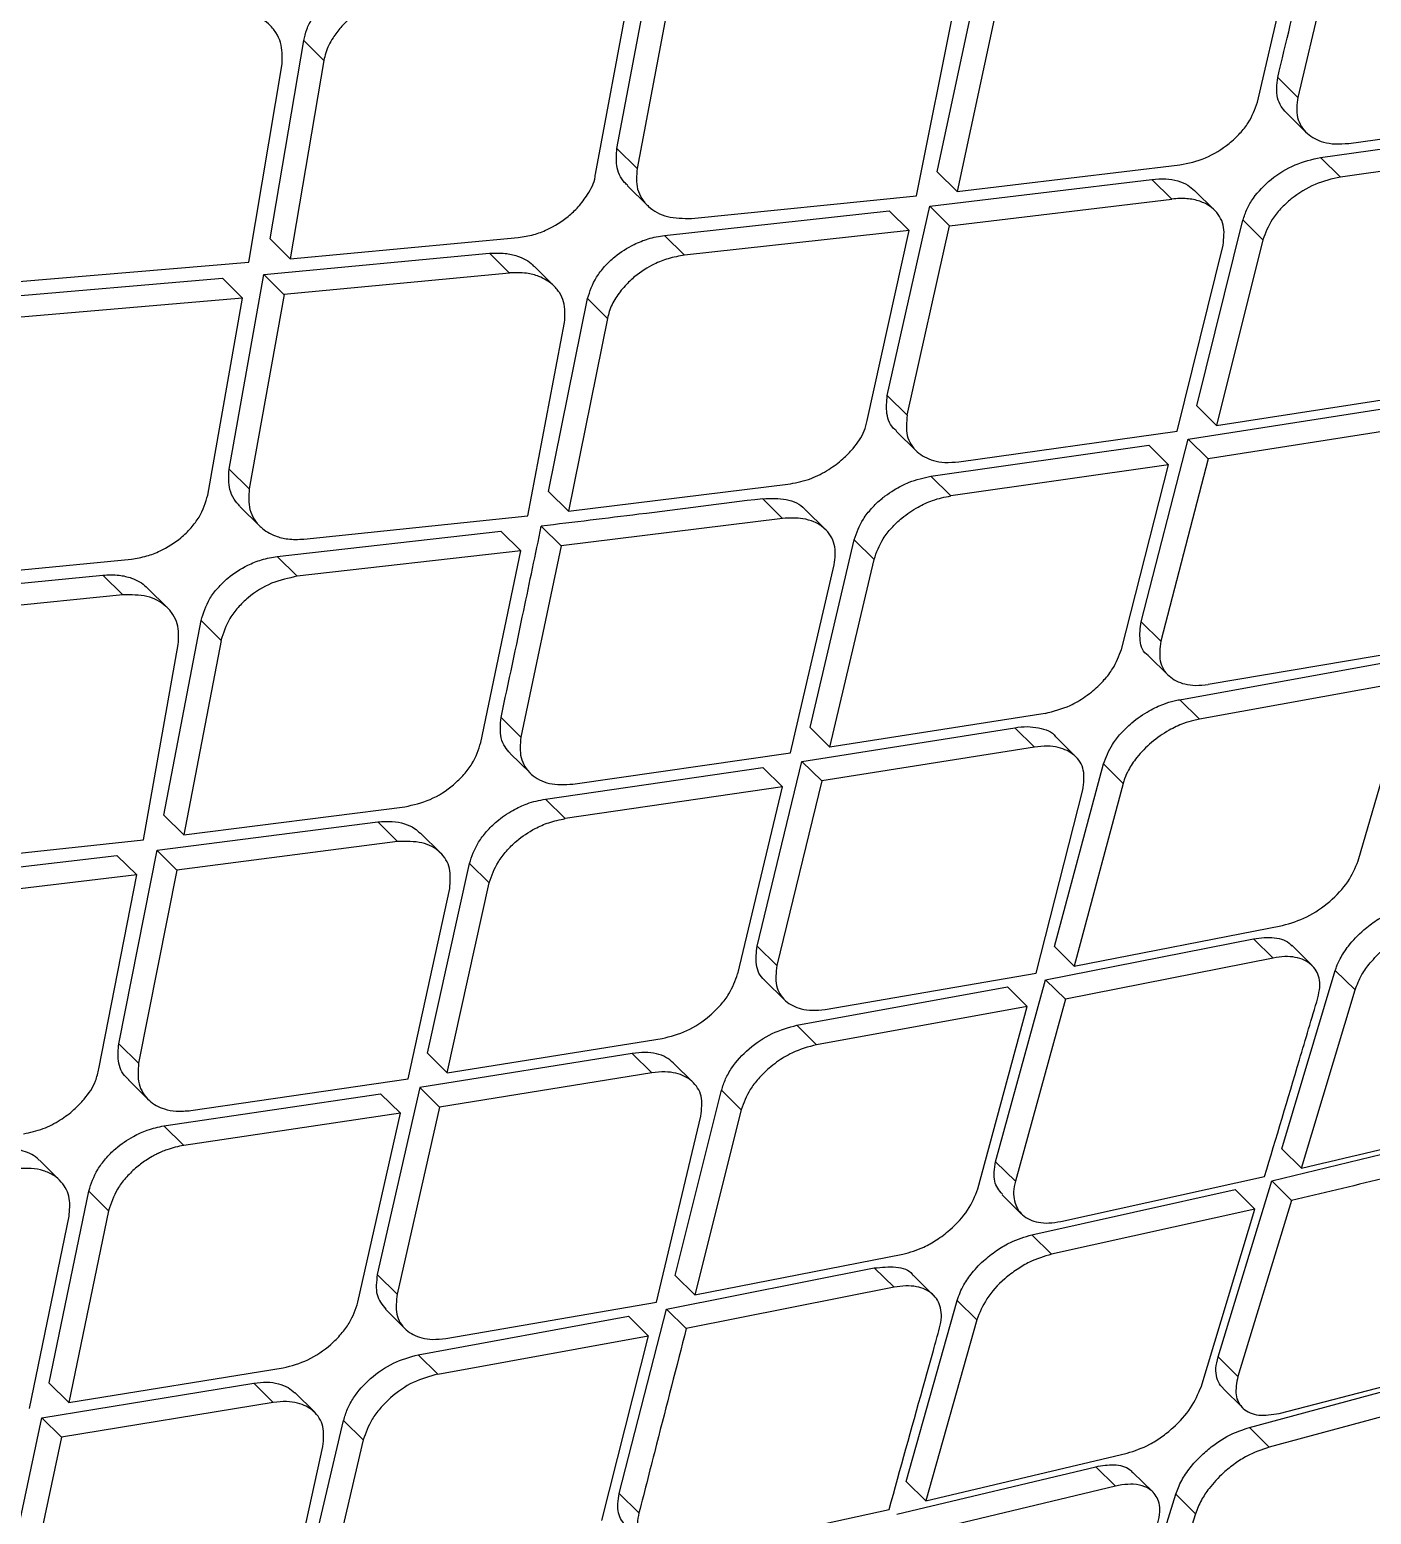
# Model space of a CAD drawing. Extents: x 525 to 613, y 487 to 635.
# Drawn here: x 539.127 to 540.083, y 582.781 to 583.839 of the extents above; entities that cross this region are included whole.
import ezdxf

# ---------------------------------------------------------------- set-up
doc = ezdxf.new("R2010")
doc.units = 0
doc.header["$MEASUREMENT"] = 0
doc.layers.add('1', color=4, linetype='Continuous')
doc.layers.add('STD TEST', color=3, linetype='Continuous')

# ---------------------------------------------------------------- blocks, each defined once
blk = doc.blocks.new('2023 VANGUARD')
at = {"layer": '1', "color": 3, "linetype": 'Continuous', "lineweight": 25}
for p, q in [((-28.9579, -8.9034), (-28.9266, -8.7695)), ((-28.8976, -8.7663), (-28.9292, -8.8999)), ((-29.4144, -8.9364), (-29.3885, -8.7988)), ((-29.3741, -8.813), (-29.4001, -8.9506)), ((-29.4297, -8.9547), (-29.4038, -8.8155)), ((-29.1861, -8.9529), (-29.157, -8.8168)), ((-29.2008, -8.9702), (-29.1735, -8.8337)), ((-29.1427, -8.8309), (-29.1719, -8.9669)), ((-29.6616, -9.0007), (-29.6376, -8.8595)), ((-29.6232, -8.8737), (-29.6376, -8.8595)), ((-29.6768, -9.0175), (-29.6531, -8.8761)), ((-29.6232, -8.8737), (-29.6472, -9.0149)), ((-28.9292, -8.8999), (-28.9434, -8.8858)), ((-28.9374, -8.9108), (-28.9232, -8.9249)), ((-28.9129, -8.9427), (-28.7572, -8.9209)), ((-28.8928, -8.9327), (-28.7368, -8.9113)), ((-29.4001, -8.9506), (-29.4144, -8.9364)), ((-28.7431, -8.9349), (-28.8987, -8.9567)), ((-29.1719, -8.9669), (-29.0132, -8.9481)), ((-28.8987, -8.9567), (-28.9129, -8.9427)), ((-29.4068, -8.963), (-29.3927, -8.9769)), ((-29.1915, -8.9775), (-29.0331, -8.9584)), ((-29.1861, -8.9529), (-29.1719, -8.9669)), ((-29.0189, -8.9724), (-29.0331, -8.9584)), ((-29.3613, -8.9862), (-29.2009, -8.9702)), ((-29.1773, -8.9916), (-29.0189, -8.9724)), ((-28.9884, -8.9804), (-29.0027, -8.9662)), ((-29.3804, -8.9983), (-29.2204, -8.9808)), ((-29.2217, -9.1125), (-29.1915, -8.9775)), ((-29.2062, -8.9949), (-29.2204, -8.9808)), ((-29.1773, -8.9916), (-29.1915, -8.9775)), ((-29.2062, -8.9949), (-29.3662, -9.0124)), ((-29.2361, -9.1302), (-29.2062, -8.9949)), ((-29.2075, -9.1265), (-29.1773, -8.9916)), ((-29.0012, -9.1197), (-28.9682, -8.9875)), ((-28.954, -9.0015), (-28.9681, -8.9875)), ((-29.6472, -9.0149), (-29.6616, -9.0007)), ((-29.6472, -9.0149), (-29.4847, -8.9998)), ((-29.3662, -9.0124), (-29.3804, -8.9983)), ((-29.0151, -9.1378), (-28.9824, -9.0053)), ((-28.954, -9.0015), (-28.9871, -9.1337)), ((-29.666, -9.0262), (-29.5053, -9.011)), ((-29.491, -9.0252), (-29.5053, -9.011)), ((-29.8407, -9.0312), (-29.6768, -9.0175)), ((-29.6908, -9.1649), (-29.666, -9.0262)), ((-29.666, -9.0262), (-29.6517, -9.0404)), ((-29.491, -9.0252), (-29.6517, -9.0404)), ((-29.4591, -9.0345), (-29.4734, -9.0203)), ((-29.8592, -9.0429), (-29.6956, -9.0289)), ((-29.6812, -9.043), (-29.6956, -9.0289)), ((-29.6812, -9.043), (-29.8447, -9.0571)), ((-29.706, -9.1834), (-29.6812, -9.043)), ((-29.6516, -9.0404), (-29.6765, -9.179)), ((-29.4631, -9.1808), (-29.4354, -9.0434)), ((-29.4211, -9.0575), (-29.4353, -9.0434)), ((-29.4211, -9.0575), (-29.4489, -9.1948)), ((-29.4778, -9.1982), (-29.4517, -9.0604)), ((-28.9871, -9.1337), (-28.8333, -9.1099)), ((-29.2217, -9.1125), (-29.2075, -9.1265)), ((-29.0073, -9.1436), (-28.8553, -9.1198)), ((-29.0012, -9.1197), (-28.9871, -9.1337)), ((-29.2153, -9.1379), (-29.2012, -9.1518)), ((-29.1708, -9.1597), (-29.0151, -9.1378)), ((-28.8412, -9.1338), (-28.9931, -9.1576)), ((-29.1906, -9.17), (-29.0353, -9.1478)), ((-29.0408, -9.2737), (-29.0073, -9.1436)), ((-29.0212, -9.1618), (-29.0353, -9.1478)), ((-28.9931, -9.1576), (-29.0072, -9.1436)), ((-29.0212, -9.1618), (-29.1765, -9.184)), ((-29.0548, -9.2934), (-29.0212, -9.1618)), ((-28.9931, -9.1576), (-29.0267, -9.2876)), ((-29.6765, -9.179), (-29.6908, -9.1649)), ((-29.1765, -9.184), (-29.1906, -9.17)), ((-29.4489, -9.1948), (-29.4632, -9.1808)), ((-29.4489, -9.1948), (-29.2908, -9.1754)), ((-29.6832, -9.1915), (-29.6689, -9.2056)), ((-29.2963, -9.2), (-29.3105, -9.186)), ((-29.2657, -9.208), (-29.2799, -9.194)), ((-29.6376, -9.2148), (-29.4778, -9.1982)), ((-29.4541, -9.2197), (-29.4683, -9.2056)), ((-29.2963, -9.2), (-29.4541, -9.2197)), ((-29.6565, -9.2272), (-29.4971, -9.2091)), ((-29.4829, -9.2231), (-29.4971, -9.2091)), ((-29.2767, -9.349), (-29.2453, -9.2153)), ((-29.2311, -9.2293), (-29.2452, -9.2153)), ((-29.6422, -9.2413), (-29.6565, -9.2272)), ((-29.4829, -9.2231), (-29.6422, -9.2413)), ((-29.5114, -9.3598), (-29.4829, -9.2231)), ((-29.4541, -9.2197), (-29.4829, -9.356)), ((-29.9221, -9.2448), (-29.7604, -9.229)), ((-29.2907, -9.3672), (-29.2595, -9.2332)), ((-29.2626, -9.363), (-29.2311, -9.2293)), ((-29.9407, -9.2564), (-29.7808, -9.2405)), ((-29.7665, -9.2546), (-29.7808, -9.2405)), ((-29.7665, -9.2546), (-29.9264, -9.2706)), ((-29.7347, -9.2638), (-29.7489, -9.2497)), ((-29.7373, -9.4115), (-29.7108, -9.2729)), ((-29.6965, -9.287), (-29.7108, -9.2729)), ((-29.0267, -9.2876), (-29.0408, -9.2737)), ((-29.7518, -9.4291), (-29.7271, -9.2899)), ((-29.6965, -9.287), (-29.7231, -9.4256)), ((-29.0356, -9.2979), (-29.0216, -9.3118)), ((-28.9929, -9.3183), (-28.8422, -9.2927)), ((-29.0133, -9.3293), (-28.863, -9.3021)), ((-28.8489, -9.316), (-28.9992, -9.3432)), ((-28.8861, -9.4441), (-28.8489, -9.316)), ((-29.0133, -9.3293), (-28.9992, -9.3432)), ((-29.4829, -9.356), (-29.497, -9.342)), ((-29.1092, -9.339), (-29.2626, -9.363)), ((-29.2825, -9.3732), (-29.1309, -9.3492)), ((-29.2767, -9.349), (-29.2626, -9.363)), ((-29.1168, -9.3631), (-29.1309, -9.3492)), ((-29.1168, -9.3631), (-29.2684, -9.3872)), ((-29.0876, -9.3698), (-29.1017, -9.3558)), ((-29.4905, -9.3676), (-29.4763, -9.3815)), ((-29.4458, -9.3895), (-29.2907, -9.3672)), ((-29.3145, -9.5049), (-29.2825, -9.3732)), ((-29.2825, -9.3733), (-29.2684, -9.3872)), ((-29.1025, -9.5053), (-29.0675, -9.375)), ((-29.0535, -9.3889), (-29.0675, -9.375)), ((-29.4654, -9.4001), (-29.3105, -9.3775)), ((-29.2964, -9.3914), (-29.3105, -9.3775)), ((-29.2964, -9.3914), (-29.4513, -9.414)), ((-29.3283, -9.5247), (-29.2964, -9.3914)), ((-29.2684, -9.3872), (-29.3004, -9.5188)), ((-29.1156, -9.5243), (-29.0823, -9.3936)), ((-29.0535, -9.3889), (-29.0884, -9.5192)), ((-29.7231, -9.4256), (-29.5655, -9.4056)), ((-29.4513, -9.414), (-29.4654, -9.4001)), ((-29.7422, -9.4366), (-29.5849, -9.4164)), ((-29.7373, -9.4115), (-29.7231, -9.4256)), ((-29.5849, -9.4164), (-29.5707, -9.4304)), ((-29.54, -9.4386), (-29.5544, -9.4243)), ((-29.911, -9.4463), (-29.7518, -9.4291)), ((-29.7695, -9.5745), (-29.7422, -9.4366)), ((-29.728, -9.4507), (-29.7421, -9.4367)), ((-29.5707, -9.4304), (-29.728, -9.4507)), ((-29.9296, -9.459), (-29.7709, -9.4402)), ((-29.7567, -9.4542), (-29.7709, -9.4402)), ((-29.5494, -9.5812), (-29.5195, -9.446)), ((-29.5054, -9.4599), (-29.5195, -9.446)), ((-29.7567, -9.4542), (-29.9153, -9.473)), ((-29.7837, -9.5923), (-29.7567, -9.4542)), ((-29.728, -9.4507), (-29.7553, -9.5884)), ((-29.5353, -9.5952), (-29.5054, -9.4599)), ((-29.5633, -9.5994), (-29.5336, -9.4639)), ((-29.0884, -9.5192), (-28.94, -9.4902)), ((-29.1089, -9.5289), (-28.9608, -9.4996)), ((-28.9467, -9.5135), (-28.9608, -9.4996)), ((-29.3004, -9.5188), (-29.3145, -9.5049)), ((-29.0884, -9.5192), (-29.1025, -9.5053)), ((-28.9467, -9.5135), (-29.0948, -9.5428)), ((-28.9189, -9.5188), (-28.933, -9.5048)), ((-28.9406, -9.6493), (-28.9024, -9.5223)), ((-28.8883, -9.5361), (-28.9024, -9.5223)), ((-29.3089, -9.5294), (-29.2949, -9.5433)), ((-29.2861, -9.5613), (-29.136, -9.534)), ((-29.2661, -9.55), (-29.1156, -9.5243)), ((-29.1445, -9.6586), (-29.1089, -9.5289)), ((-29.1219, -9.5479), (-29.136, -9.534)), ((-29.0948, -9.5428), (-29.1089, -9.5289)), ((-29.0948, -9.5428), (-29.1304, -9.6724)), ((-28.9266, -9.6632), (-28.8883, -9.5361)), ((-29.1219, -9.5479), (-29.2721, -9.5752)), ((-29.1572, -9.6779), (-29.1219, -9.5479)), ((-29.2721, -9.5752), (-29.2861, -9.5613)), ((-29.7553, -9.5884), (-29.7695, -9.5745)), ((-29.5353, -9.5952), (-29.3822, -9.5708)), ((-29.4035, -9.5814), (-29.5549, -9.6057)), ((-29.5494, -9.5812), (-29.5353, -9.5952)), ((-29.3895, -9.5953), (-29.4035, -9.5814)), ((-29.3895, -9.5953), (-29.5408, -9.6197)), ((-29.3601, -9.6021), (-29.3743, -9.5881)), ((-29.7625, -9.6003), (-29.7485, -9.6142)), ((-29.718, -9.6221), (-29.5633, -9.5994)), ((-29.5549, -9.6057), (-29.5852, -9.739)), ((-29.5549, -9.6058), (-29.5408, -9.6197)), ((-29.373, -9.7396), (-29.3398, -9.6076)), ((-29.3258, -9.6215), (-29.3398, -9.6076)), ((-29.7373, -9.633), (-29.5828, -9.6101)), ((-29.5687, -9.624), (-29.5828, -9.6101)), ((-29.5687, -9.624), (-29.7232, -9.647)), ((-29.599, -9.7588), (-29.5687, -9.624)), ((-29.5408, -9.6197), (-29.5711, -9.7529)), ((-29.3861, -9.7586), (-29.3545, -9.6262)), ((-29.3258, -9.6215), (-29.3589, -9.7535)), ((-29.7373, -9.633), (-29.7232, -9.647)), ((-28.9476, -9.6723), (-28.8063, -9.638)), ((-28.9406, -9.6493), (-28.9266, -9.6632)), ((-29.8117, -9.6717), (-29.8258, -9.6578)), ((-29.1304, -9.6724), (-29.1445, -9.6586)), ((-29.0981, -9.7012), (-28.9528, -9.6692)), ((-29.8191, -9.8163), (-29.7908, -9.6795)), ((-29.7767, -9.6935), (-29.7908, -9.6795)), ((-29.1399, -9.6821), (-29.126, -9.6959)), ((-29.1188, -9.7107), (-28.9738, -9.6784)), ((-28.9859, -9.7977), (-28.9476, -9.6723)), ((-28.9597, -9.6923), (-28.9738, -9.6784)), ((-28.9476, -9.6723), (-28.9336, -9.6862)), ((-28.9597, -9.6923), (-29.1047, -9.7246)), ((-28.9981, -9.8192), (-28.9597, -9.6923)), ((-28.9336, -9.6862), (-28.9719, -9.8116)), ((-29.833, -9.8346), (-29.8049, -9.6975)), ((-29.7767, -9.6935), (-29.8051, -9.8302)), ((-29.1047, -9.7246), (-29.1188, -9.7107)), ((-29.3589, -9.7535), (-29.2106, -9.7245)), ((-29.3791, -9.7636), (-29.231, -9.7343)), ((-29.231, -9.7343), (-29.2169, -9.7481)), ((-29.5711, -9.7529), (-29.5852, -9.739)), ((-29.3589, -9.7535), (-29.373, -9.7396)), ((-29.1889, -9.7536), (-29.203, -9.7397)), ((-29.2169, -9.7481), (-29.365, -9.7774)), ((-29.5794, -9.7638), (-29.5653, -9.7777)), ((-29.5364, -9.7845), (-29.3861, -9.7586)), ((-29.4127, -9.8951), (-29.3791, -9.7636)), ((-29.365, -9.7775), (-29.379, -9.7636)), ((-29.2082, -9.8865), (-29.1719, -9.7575)), ((-29.1579, -9.7714), (-29.1719, -9.7576)), ((-29.5561, -9.7962), (-29.4061, -9.7687)), ((-29.3921, -9.7826), (-29.4061, -9.7687)), ((-29.1579, -9.7714), (-29.1942, -9.9004)), ((-29.542, -9.81), (-29.3921, -9.7826)), ((-29.3921, -9.7826), (-29.4255, -9.9144)), ((-29.5561, -9.7962), (-29.542, -9.81)), ((-28.9719, -9.8116), (-28.9859, -9.7977)), ((-29.8051, -9.8302), (-29.6523, -9.8056)), ((-28.9424, -9.838), (-28.8025, -9.8018)), ((-29.8244, -9.8411), (-29.6733, -9.8164)), ((-29.8051, -9.8302), (-29.8192, -9.8163)), ((-29.6593, -9.8303), (-29.6733, -9.8164)), ((-28.9824, -9.8202), (-28.9684, -9.834)), ((-28.9636, -9.8481), (-28.8241, -9.8104)), ((-29.6593, -9.8303), (-29.8103, -9.855)), ((-29.6298, -9.8372), (-29.644, -9.8232)), ((-28.81, -9.8243), (-28.9495, -9.862)), ((-29.853, -9.976), (-29.8244, -9.8411)), ((-29.8103, -9.855), (-29.8244, -9.8411)), ((-29.6407, -9.9768), (-29.6092, -9.843)), ((-29.6092, -9.843), (-29.5952, -9.8569)), ((-28.9495, -9.862), (-28.9636, -9.8481)), ((-29.8103, -9.855), (-29.839, -9.9899)), ((-29.6537, -9.9958), (-29.6239, -9.8616)), ((-29.5952, -9.8569), (-29.6266, -9.9906)), ((-29.1942, -9.9004), (-29.0508, -9.8664)), ((-29.2148, -9.9099), (-29.0731, -9.876)), ((-29.0591, -9.8898), (-29.0731, -9.876)), ((-29.0325, -9.894), (-29.0466, -9.88)), ((-29.1942, -9.9004), (-29.2082, -9.8865)), ((-29.0591, -9.8898), (-29.2008, -9.9238)), ((-29.3987, -9.9089), (-29.4127, -9.8951)), ((-29.0553, -10.0217), (-29.0161, -9.8956)), ((-29.0021, -9.9095), (-29.0161, -9.8956)), ((-29.3659, -9.9382), (-29.2204, -9.9064)), ((-29.0021, -9.9095), (-29.0412, -10.0356))]:
    blk.add_line(p, q, dxfattribs=at)
for points, knots in [([(-30.2332, -8.4467), (-30.0848, -8.4746), (-29.7873, -8.5303), (-29.3598, -8.6185), (-28.9522, -8.7042), (-28.612, -8.7759), (-28.3357, -8.8317), (-28.1174, -8.8733), (-27.9173, -8.9078), (-27.7374, -8.9337), (-27.5768, -8.9507), (-27.4911, -8.9528), (-27.4483, -8.9538)], [0, 0, 0, 0, 0.128088, 0.256805, 0.38361, 0.50883, 0.593009, 0.674921, 0.754537, 0.836904, 0.918629, 1, 1, 1, 1]), ([(-28.9434, -8.8858), (-28.9375, -8.8609), (-28.9268, -8.8165), (-28.9165, -8.7718), (-28.9119, -8.7522)], [0, 0, 0, 0, 0.56, 1, 1, 1, 1]), ([(-29.6376, -8.8595), (-29.637, -8.8568), (-29.6358, -8.8514), (-29.6316, -8.8434), (-29.6259, -8.8357), (-29.6169, -8.8271), (-29.6058, -8.8204), (-29.5934, -8.8159), (-29.5863, -8.815), (-29.5826, -8.8145)], [0, 0, 0, 0, 0.121682, 0.245199, 0.370871, 0.498813, 0.718406, 0.851528, 1, 1, 1, 1]), ([(-29.5682, -8.8287), (-29.5719, -8.8292), (-29.5789, -8.8302), (-29.5913, -8.8347), (-29.6024, -8.8414), (-29.6114, -8.8498), (-29.6176, -8.8583), (-29.6218, -8.8662), (-29.6229, -8.8719), (-29.6232, -8.8737)], [0, 0, 0, 0, 0.148413, 0.281533, 0.501278, 0.626938, 0.74981, 0.916084, 1, 1, 1, 1]), ([(-29.6531, -8.8761), (-29.653, -8.8708), (-29.6527, -8.8628), (-29.6572, -8.8535), (-29.664, -8.8455), (-29.6764, -8.8386), (-29.6886, -8.8382), (-29.6948, -8.8381)], [0, 0, 0, 0, 0.238356, 0.36649, 0.500534, 0.749839, 1, 1, 1, 1]), ([(-28.9373, -8.9107), (-28.9386, -8.9093), (-28.9414, -8.9063), (-28.9448, -8.8983), (-28.944, -8.8908), (-28.9434, -8.8858)], [0, 0, 0, 0, 0.220425, 0.484925, 1, 1, 1, 1]), ([(-29.0132, -8.9481), (-29.0071, -8.9468), (-28.9948, -8.9442), (-28.98, -8.9349), (-28.9703, -8.9258), (-28.9624, -8.916), (-28.9597, -8.9083), (-28.9579, -8.9034)], [0, 0, 0, 0, 0.249828, 0.499439, 0.635784, 0.764764, 1, 1, 1, 1]), ([(-28.9292, -8.8999), (-28.9298, -8.9048), (-28.9306, -8.9124), (-28.9269, -8.9206), (-28.9214, -8.9273), (-28.913, -8.9317), (-28.9024, -8.9335), (-28.8961, -8.933), (-28.8928, -8.9327)], [0, 0, 0, 0, 0.246464, 0.372336, 0.499771, 0.72771, 0.858405, 1, 1, 1, 1]), ([(-29.4066, -8.9628), (-29.4074, -8.9621), (-29.4115, -8.9584), (-29.4154, -8.9495), (-29.4147, -8.9405), (-29.4144, -8.9364)], [0, 0, 0, 0, 0.113203, 0.59449, 1, 1, 1, 1]), ([(-29.4001, -8.9506), (-29.4004, -8.9556), (-29.401, -8.9634), (-29.3969, -8.9722), (-29.3906, -8.9797), (-29.3791, -8.9861), (-29.3673, -8.9862), (-29.3613, -8.9862)], [0, 0, 0, 0, 0.241021, 0.368504, 0.500498, 0.749826, 1, 1, 1, 1]), ([(-28.9682, -8.9875), (-28.9673, -8.9848), (-28.9657, -8.9795), (-28.9596, -8.9693), (-28.9485, -8.9577), (-28.9312, -8.947), (-28.919, -8.9441), (-28.9129, -8.9427)], [0, 0, 0, 0, 0.130677, 0.25729, 0.497722, 0.748945, 1, 1, 1, 1]), ([(-29.4847, -8.9998), (-29.481, -8.9992), (-29.4742, -8.9982), (-29.4618, -8.9935), (-29.4508, -8.9867), (-29.4414, -8.9778), (-29.4344, -8.9681), (-29.4303, -8.9606), (-29.4298, -8.9553), (-29.4297, -8.9547)], [0, 0, 0, 0, 0.148671, 0.277883, 0.50302, 0.628678, 0.774764, 0.976152, 1, 1, 1, 1]), ([(-29.0331, -8.9584), (-29.0298, -8.9581), (-29.0232, -8.9576), (-29.0146, -8.9592), (-29.0076, -8.962), (-29.0043, -8.965), (-29.0028, -8.9663)], [0, 0, 0, 0, 0.272614, 0.535334, 0.788314, 1, 1, 1, 1]), ([(-28.8987, -8.9567), (-28.9048, -8.9581), (-28.917, -8.9609), (-28.9318, -8.9701), (-28.9415, -8.9792), (-28.9494, -8.989), (-28.9522, -8.9966), (-28.954, -9.0015)], [0, 0, 0, 0, 0.249302, 0.500016, 0.63494, 0.763752, 1, 1, 1, 1]), ([(-28.9824, -9.0053), (-28.9818, -9.0003), (-28.981, -8.9928), (-28.9847, -8.9846), (-28.989, -8.9794), (-28.9952, -8.9752), (-29.0033, -8.9724), (-29.0115, -8.9718), (-29.017, -8.9722), (-29.0189, -8.9724)], [0, 0, 0, 0, 0.247551, 0.372988, 0.499351, 0.622227, 0.769482, 0.919812, 1, 1, 1, 1]), ([(-29.4353, -9.0434), (-29.4337, -9.0382), (-29.4311, -9.0303), (-29.4233, -9.0203), (-29.4147, -9.0119), (-29.4039, -9.0052), (-29.3916, -9.0002), (-29.3844, -8.999), (-29.3804, -8.9983)], [0, 0, 0, 0, 0.241032, 0.367284, 0.497092, 0.703172, 0.840332, 1, 1, 1, 1]), ([(-26.2566, -9.0066), (-26.2864, -9.0326), (-26.3462, -9.0848), (-26.4359, -9.1634), (-26.5259, -9.2425), (-26.6162, -9.322), (-26.7068, -9.4021), (-26.7976, -9.4826), (-26.9625, -9.6292), (-27.2007, -9.8424), (-27.5634, -10.1702), (-27.9771, -10.5489), (-28.6449, -11.1694), (-29.5104, -11.9931), (-30.387, -12.8555), (-31.0802, -13.5544), (-31.5958, -14.0829), (-32.1064, -14.615), (-32.5004, -15.0325), (-32.7801, -15.3322), (-32.9483, -15.5135), (-33.1156, -15.6948), (-33.282, -15.8763), (-33.4475, -16.0578), (-33.6121, -16.2395), (-33.7759, -16.4212), (-33.9388, -16.6031), (-34.1008, -16.785), (-34.2619, -16.967), (-34.4222, -17.1491), (-34.5284, -17.2708), (-34.5815, -17.3315)], [0, 0, 0, 0, 0.010126, 0.020295, 0.030505, 0.040758, 0.051054, 0.061392, 0.071773, 0.107388, 0.142994, 0.196448, 0.250296, 0.375054, 0.500194, 0.562652, 0.625129, 0.687783, 0.750122, 0.771141, 0.792123, 0.813067, 0.833974, 0.854846, 0.875682, 0.896484, 0.917252, 0.937986, 0.958689, 0.97936, 1, 1, 1, 1]), ([(-29.5053, -9.011), (-29.5015, -9.0109), (-29.4944, -9.0106), (-29.4838, -9.0132), (-29.4767, -9.0167), (-29.4739, -9.0201), (-29.4736, -9.0205)], [0, 0, 0, 0, 0.300478, 0.559594, 0.952415, 1, 1, 1, 1]), ([(-29.3662, -9.0124), (-29.3701, -9.0131), (-29.3774, -9.0143), (-29.3896, -9.0193), (-29.4002, -9.026), (-29.4092, -9.0345), (-29.4156, -9.043), (-29.4197, -9.0508), (-29.4207, -9.0558), (-29.4211, -9.0575)], [0, 0, 0, 0, 0.159507, 0.296336, 0.50124, 0.627024, 0.770217, 0.923176, 1, 1, 1, 1]), ([(-29.4517, -9.0604), (-29.4514, -9.0553), (-29.451, -9.0476), (-29.4552, -9.0388), (-29.4607, -9.0324), (-29.4689, -9.0275), (-29.4794, -9.0247), (-29.4869, -9.025), (-29.491, -9.0251)], [0, 0, 0, 0, 0.241821, 0.368807, 0.499718, 0.686069, 0.827177, 1, 1, 1, 1]), ([(-34.2953, -16.3564), (-34.1482, -16.2012), (-33.8522, -15.8888), (-33.42, -15.4314), (-33.0101, -14.9978), (-32.6366, -14.6027), (-32.2647, -14.2094), (-31.8859, -13.8093), (-31.4915, -13.3934), (-31.1636, -13.0484), (-30.8998, -12.7711), (-30.6977, -12.5589), (-30.4946, -12.3458), (-30.2801, -12.1209), (-30.0435, -11.873), (-29.7782, -11.5954), (-29.4728, -11.2761), (-29.1252, -10.9132), (-28.7335, -10.5043), (-28.3069, -10.0592), (-27.8593, -9.5924), (-27.5544, -9.2736), (-27.4031, -9.1154)], [0, 0, 0, 0, 0.064164, 0.129134, 0.188798, 0.243179, 0.292266, 0.351199, 0.408496, 0.464259, 0.494029, 0.523343, 0.552199, 0.582361, 0.616634, 0.655054, 0.697624, 0.749251, 0.805912, 0.867594, 0.93432, 1, 1, 1, 1]), ([(-29.2152, -9.1377), (-29.2155, -9.1374), (-29.2193, -9.1344), (-29.223, -9.126), (-29.2221, -9.1168), (-29.2217, -9.1125)], [0, 0, 0, 0, 0.056378, 0.5529593, 1, 1, 1, 1]), ([(-27.4288, -9.1235), (-27.4292, -9.1239), (-27.4325, -9.1273), (-27.4434, -9.1385), (-27.4824, -9.1785), (-27.6279, -9.3277), (-28.1949, -9.9075), (-29.3191, -11.0509), (-30.3201, -12.0951), (-30.8965, -12.6964)], [0, 0, 0, 0, 0.000353, 0.002828, 0.009436, 0.033986, 0.128384, 0.498019, 1, 1, 1, 1]), ([(-29.2908, -9.1754), (-29.2859, -9.1744), (-29.2765, -9.1725), (-29.2637, -9.1657), (-29.2536, -9.1582), (-29.2447, -9.1489), (-29.2383, -9.1397), (-29.2367, -9.1327), (-29.2361, -9.1302)], [0, 0, 0, 0, 0.203241, 0.384164, 0.542736, 0.678936, 0.883587, 1, 1, 1, 1]), ([(-29.2075, -9.1265), (-29.208, -9.1315), (-29.2088, -9.1391), (-29.205, -9.1475), (-29.1995, -9.1542), (-29.191, -9.1586), (-29.1805, -9.1605), (-29.1741, -9.1599), (-29.1708, -9.1597)], [0, 0, 0, 0, 0.245046, 0.371295, 0.499817, 0.7245, 0.855994, 1, 1, 1, 1]), ([(-29.6831, -9.1914), (-29.6846, -9.1898), (-29.6877, -9.1863), (-29.6915, -9.1777), (-29.6911, -9.17), (-29.6908, -9.1649)], [0, 0, 0, 0, 0.239865, 0.504948, 1, 1, 1, 1]), ([(-29.2453, -9.2153), (-29.2435, -9.2103), (-29.2408, -9.2026), (-29.233, -9.1927), (-29.2281, -9.1879), (-29.2253, -9.1857), (-29.2251, -9.1855), (-29.2244, -9.1849), (-29.2217, -9.1829), (-29.2157, -9.1788), (-29.2047, -9.1731), (-29.1958, -9.1711), (-29.1906, -9.17)], [0, 0, 0, 0, 0.237422, 0.365339, 0.498994, 0.500251, 0.50244, 0.509613, 0.535141, 0.630844, 0.785905, 1, 1, 1, 1]), ([(-29.7604, -9.229), (-29.7568, -9.2284), (-29.7499, -9.2273), (-29.7378, -9.2226), (-29.7267, -9.2157), (-29.7178, -9.207), (-29.7101, -9.1968), (-29.7076, -9.1887), (-29.706, -9.1834)], [0, 0, 0, 0, 0.147382, 0.279964, 0.500019, 0.630541, 0.757437, 1, 1, 1, 1]), ([(-29.6765, -9.179), (-29.6768, -9.1841), (-29.6773, -9.1919), (-29.6732, -9.2008), (-29.6675, -9.2076), (-29.6592, -9.2125), (-29.6486, -9.2152), (-29.6415, -9.215), (-29.6376, -9.2148)], [0, 0, 0, 0, 0.239234, 0.366934, 0.499865, 0.699434, 0.837182, 1, 1, 1, 1]), ([(-29.2311, -9.2293), (-29.2294, -9.2243), (-29.2266, -9.2166), (-29.2188, -9.2067), (-29.2107, -9.1988), (-29.2006, -9.1921), (-29.1886, -9.1864), (-29.1808, -9.1848), (-29.1765, -9.184)], [0, 0, 0, 0, 0.237516, 0.365668, 0.498421, 0.675422, 0.819366, 1, 1, 1, 1]), ([(-29.3105, -9.186), (-29.3399, -9.1897), (-29.3924, -9.1964), (-29.4451, -9.2028), (-29.4683, -9.2056)], [0, 0, 0, 0, 0.56, 1, 1, 1, 1]), ([(-29.3105, -9.186), (-29.3047, -9.1858), (-29.2932, -9.1855), (-29.2834, -9.19), (-29.2802, -9.1938), (-29.28, -9.1941)], [0, 0, 0, 0, 0.47766, 0.955462, 1, 1, 1, 1]), ([(-29.497, -9.342), (-29.4916, -9.3166), (-29.4819, -9.2712), (-29.4725, -9.2257), (-29.4683, -9.2056)], [0, 0, 0, 0, 0.56, 1, 1, 1, 1]), ([(-29.2595, -9.2332), (-29.2589, -9.2282), (-29.2582, -9.2206), (-29.2619, -9.2122), (-29.2667, -9.2065), (-29.2734, -9.2024), (-29.2831, -9.1995), (-29.2913, -9.1998), (-29.2963, -9.2)], [0, 0, 0, 0, 0.246497, 0.372322, 0.499661, 0.654785, 0.789948, 1, 1, 1, 1]), ([(-29.7108, -9.2729), (-29.7092, -9.2676), (-29.7067, -9.2595), (-29.699, -9.2495), (-29.6903, -9.2409), (-29.6795, -9.234), (-29.6673, -9.229), (-29.6602, -9.2278), (-29.6565, -9.2272)], [0, 0, 0, 0, 0.242545, 0.368611, 0.497667, 0.710277, 0.84559, 1, 1, 1, 1]), ([(-29.7808, -9.2405), (-29.7769, -9.2403), (-29.7696, -9.24), (-29.759, -9.2427), (-29.7521, -9.2462), (-29.7494, -9.2495), (-29.7491, -9.2498)], [0, 0, 0, 0, 0.312394, 0.575759, 0.954044, 1, 1, 1, 1]), ([(-29.6422, -9.2413), (-29.6484, -9.2426), (-29.6607, -9.2451), (-29.6752, -9.2543), (-29.6846, -9.2634), (-29.6924, -9.2736), (-29.6949, -9.2817), (-29.6966, -9.287)], [0, 0, 0, 0, 0.250198, 0.49982, 0.629111, 0.755896, 1, 1, 1, 1]), ([(-29.7271, -9.2899), (-29.7268, -9.2848), (-29.7264, -9.2771), (-29.7307, -9.2683), (-29.737, -9.2608), (-29.7487, -9.2544), (-29.7606, -9.2545), (-29.7665, -9.2546)], [0, 0, 0, 0, 0.241079, 0.368611, 0.500654, 0.750382, 1, 1, 1, 1]), ([(-29.0356, -9.2978), (-29.0356, -9.2978), (-29.0395, -9.2958), (-29.0424, -9.2873), (-29.0414, -9.2781), (-29.0408, -9.2737)], [0, 0, 0, 0, 0.004671, 0.512127, 1, 1, 1, 1]), ([(-29.0267, -9.2876), (-29.0274, -9.2925), (-29.0286, -9.3022), (-29.0219, -9.313), (-29.0119, -9.318), (-29.0019, -9.3194), (-28.9959, -9.3187), (-28.9929, -9.3184)], [0, 0, 0, 0, 0.251143, 0.499283, 0.736626, 0.865162, 1, 1, 1, 1]), ([(-29.1092, -9.339), (-29.1032, -9.3375), (-29.0934, -9.335), (-29.082, -9.3282), (-29.0737, -9.3219), (-29.067, -9.3153), (-29.0593, -9.3054), (-29.0565, -9.2981), (-29.0548, -9.2934)], [0, 0, 0, 0, 0.249468, 0.408552, 0.499836, 0.641672, 0.772445, 1, 1, 1, 1]), ([(-29.0675, -9.375), (-29.0658, -9.3703), (-29.063, -9.363), (-29.0553, -9.3531), (-29.0467, -9.3447), (-29.0361, -9.3374), (-29.0257, -9.3325), (-29.0184, -9.3303), (-29.0146, -9.3295), (-29.0133, -9.3293)], [0, 0, 0, 0, 0.227605, 0.358253, 0.49967, 0.691124, 0.838437, 0.941436, 1, 1, 1, 1]), ([(-29.4904, -9.3674), (-29.4917, -9.366), (-29.4946, -9.3629), (-29.4981, -9.3547), (-29.4975, -9.3471), (-29.497, -9.342)], [0, 0, 0, 0, 0.225036, 0.491011, 1, 1, 1, 1]), ([(-28.9992, -9.3432), (-29.0005, -9.3434), (-29.0043, -9.3442), (-29.0116, -9.3464), (-29.022, -9.3513), (-29.0338, -9.3595), (-29.0436, -9.3695), (-29.0495, -9.3785), (-29.0524, -9.3846), (-29.0532, -9.3878), (-29.0535, -9.3889)], [0, 0, 0, 0, 0.057753, 0.160399, 0.307814, 0.499823, 0.696553, 0.845584, 0.946728, 1, 1, 1, 1]), ([(-29.1309, -9.3492), (-29.1278, -9.3488), (-29.1218, -9.3481), (-29.1116, -9.3496), (-29.1039, -9.3519), (-29.1018, -9.3558), (-29.1018, -9.3559)], [0, 0, 0, 0, 0.254692, 0.504627, 0.988369, 1, 1, 1, 1]), ([(-29.5655, -9.4056), (-29.5595, -9.4042), (-29.5473, -9.4015), (-29.5328, -9.3921), (-29.5234, -9.3828), (-29.5156, -9.3727), (-29.513, -9.3649), (-29.5114, -9.3598)], [0, 0, 0, 0, 0.249861, 0.499336, 0.63288, 0.760949, 1, 1, 1, 1]), ([(-29.4829, -9.356), (-29.4833, -9.3611), (-29.484, -9.3687), (-29.4802, -9.3772), (-29.4743, -9.3842), (-29.4632, -9.3902), (-29.4516, -9.3897), (-29.4459, -9.3895)], [0, 0, 0, 0, 0.243839, 0.370692, 0.50061, 0.749978, 1, 1, 1, 1]), ([(-29.0823, -9.3936), (-29.0817, -9.3887), (-29.0805, -9.379), (-29.0874, -9.3683), (-29.0975, -9.3634), (-29.1077, -9.3621), (-29.1137, -9.3627), (-29.1168, -9.3631)], [0, 0, 0, 0, 0.252503, 0.499269, 0.735591, 0.864383, 1, 1, 1, 1]), ([(-26.5548, -9.3729), (-26.8823, -9.6598), (-27.5372, -10.2335), (-28.505, -11.1178), (-29.4609, -12.0181), (-30.4026, -12.9353), (-31.3297, -13.8678), (-32.2405, -14.8151), (-33.1358, -15.775), (-33.7174, -16.4252), (-34.0082, -16.7503)], [0, 0, 0, 0, 0.125, 0.25, 0.375, 0.5, 0.625, 0.75, 0.875, 1, 1, 1, 1]), ([(-29.5195, -9.446), (-29.5178, -9.4409), (-29.5151, -9.4331), (-29.5074, -9.423), (-29.4994, -9.4151), (-29.4894, -9.4083), (-29.4776, -9.4026), (-29.4698, -9.401), (-29.4654, -9.4001)], [0, 0, 0, 0, 0.239574, 0.367063, 0.499181, 0.674268, 0.818406, 1, 1, 1, 1]), ([(-29.5849, -9.4164), (-29.5814, -9.4161), (-29.5746, -9.4156), (-29.5658, -9.4174), (-29.5589, -9.4203), (-29.5558, -9.4233), (-29.5545, -9.4245)], [0, 0, 0, 0, 0.284709, 0.556235, 0.814666, 1, 1, 1, 1]), ([(-29.5054, -9.4599), (-29.5036, -9.4548), (-29.501, -9.447), (-29.4933, -9.437), (-29.4848, -9.4286), (-29.4743, -9.4216), (-29.4624, -9.4163), (-29.4552, -9.4148), (-29.4513, -9.414)], [0, 0, 0, 0, 0.239581, 0.367237, 0.4989, 0.699399, 0.837283, 1, 1, 1, 1]), ([(-29.5336, -9.4639), (-29.5332, -9.4589), (-29.5323, -9.4489), (-29.5397, -9.4373), (-29.5527, -9.43), (-29.5647, -9.4303), (-29.5707, -9.4304)], [0, 0, 0, 0, 0.242432, 0.489334, 0.741582, 1, 1, 1, 1]), ([(-28.94, -9.4902), (-28.9342, -9.4885), (-28.9225, -9.4851), (-28.9059, -9.4735), (-28.8923, -9.4592), (-28.8882, -9.4492), (-28.8861, -9.4441)], [0, 0, 0, 0, 0.250043, 0.500022, 0.749955, 1, 1, 1, 1]), ([(-28.9024, -9.5223), (-28.9023, -9.522), (-28.902, -9.5212), (-28.9011, -9.5184), (-28.8986, -9.5129), (-28.8926, -9.5037), (-28.8836, -9.4942), (-28.8734, -9.4865), (-28.862, -9.4799), (-28.8538, -9.4775), (-28.8487, -9.476)], [0, 0, 0, 0, 0.014372, 0.042569, 0.140352, 0.293177, 0.500762, 0.644581, 0.775864, 1, 1, 1, 1]), ([(-28.8883, -9.5361), (-28.8869, -9.5325), (-28.8844, -9.526), (-28.8772, -9.5161), (-28.869, -9.5077), (-28.8596, -9.5007), (-28.8483, -9.494), (-28.84, -9.4915), (-28.8346, -9.4899)], [0, 0, 0, 0, 0.184609, 0.326069, 0.500033, 0.638532, 0.76817, 1, 1, 1, 1]), ([(-28.9608, -9.4996), (-28.9556, -9.499), (-28.9452, -9.4979), (-28.9363, -9.5012), (-28.9335, -9.5045), (-28.9332, -9.505)], [0, 0, 0, 0, 0.459927, 0.933002, 1, 1, 1, 1]), ([(-29.3089, -9.5294), (-29.309, -9.5293), (-29.3125, -9.5266), (-29.3161, -9.5186), (-29.315, -9.5094), (-29.3145, -9.5049)], [0, 0, 0, 0, 0.0217581, 0.5250662, 1, 1, 1, 1]), ([(-28.9148, -9.5418), (-28.9143, -9.5393), (-28.9131, -9.5343), (-28.9139, -9.5257), (-28.9187, -9.5173), (-28.9284, -9.5129), (-28.9383, -9.5121), (-28.9439, -9.513), (-28.9467, -9.5135)], [0, 0, 0, 0, 0.134378, 0.26264, 0.499974, 0.7453, 0.871584, 1, 1, 1, 1]), ([(-29.3004, -9.5188), (-29.301, -9.5238), (-29.3021, -9.5336), (-29.2953, -9.5445), (-29.2853, -9.5496), (-29.2752, -9.551), (-29.2692, -9.5504), (-29.2661, -9.55)], [0, 0, 0, 0, 0.249256, 0.499248, 0.733673, 0.862955, 1, 1, 1, 1]), ([(-29.3822, -9.5708), (-29.3763, -9.5693), (-29.3644, -9.5662), (-29.3499, -9.5565), (-29.3404, -9.5471), (-29.3327, -9.537), (-29.3301, -9.5295), (-29.3284, -9.5247)], [0, 0, 0, 0, 0.249711, 0.499319, 0.638445, 0.768404, 1, 1, 1, 1]), ([(-28.9528, -9.6692), (-28.9445, -9.6415), (-28.9318, -9.599), (-28.9192, -9.5566), (-28.9148, -9.5418)], [0, 0, 0, 0, 0.653621, 1, 1, 1, 1]), ([(-29.3398, -9.6076), (-29.339, -9.6049), (-29.3373, -9.5996), (-29.3314, -9.5893), (-29.3207, -9.5775), (-29.3039, -9.5662), (-29.292, -9.5629), (-29.2861, -9.5613)], [0, 0, 0, 0, 0.130521, 0.257131, 0.49774, 0.748987, 1, 1, 1, 1]), ([(-29.7624, -9.6002), (-29.763, -9.5996), (-29.767, -9.5962), (-29.7706, -9.5876), (-29.7698, -9.5786), (-29.7695, -9.5745)], [0, 0, 0, 0, 0.097282, 0.583665, 1, 1, 1, 1]), ([(-29.2721, -9.5752), (-29.278, -9.5768), (-29.2877, -9.5794), (-29.2991, -9.5864), (-29.3071, -9.5927), (-29.3137, -9.5992), (-29.3213, -9.6092), (-29.324, -9.6167), (-29.3258, -9.6215)], [0, 0, 0, 0, 0.249385, 0.412079, 0.50042, 0.638409, 0.768094, 1, 1, 1, 1]), ([(-29.3743, -9.5881), (-29.3759, -9.5867), (-29.3793, -9.5839), (-29.3862, -9.5814), (-29.3943, -9.5803), (-29.4004, -9.581), (-29.4035, -9.5814)], [0, 0, 0, 0, 0.23793, 0.485467, 0.739456, 1, 1, 1, 1]), ([(-29.8373, -9.6387), (-29.8326, -9.6377), (-29.8238, -9.6358), (-29.8114, -9.6294), (-29.8016, -9.622), (-29.7926, -9.6127), (-29.786, -9.6029), (-29.7843, -9.5952), (-29.7837, -9.5923)], [0, 0, 0, 0, 0.194372, 0.368901, 0.523578, 0.658412, 0.867997, 1, 1, 1, 1]), ([(-29.7553, -9.5884), (-29.7557, -9.5935), (-29.7563, -9.6012), (-29.7525, -9.6097), (-29.747, -9.6164), (-29.7387, -9.6209), (-29.7283, -9.623), (-29.7216, -9.6224), (-29.718, -9.6221)], [0, 0, 0, 0, 0.241665, 0.368805, 0.499911, 0.712325, 0.846851, 1, 1, 1, 1]), ([(-29.3545, -9.6262), (-29.354, -9.6212), (-29.353, -9.6114), (-29.36, -9.6006), (-29.3701, -9.5956), (-29.3803, -9.5942), (-29.3863, -9.5949), (-29.3895, -9.5953)], [0, 0, 0, 0, 0.250814, 0.499227, 0.732582, 0.862136, 1, 1, 1, 1]), ([(-28.9266, -9.6632), (-28.8996, -9.6569), (-28.8622, -9.6481), (-28.8146, -9.6366), (-28.7939, -9.6314), (-28.7835, -9.6289)], [0, 0, 0, 0, 0.562661, 0.781761, 1, 1, 1, 1]), ([(-29.7908, -9.6795), (-29.7891, -9.6743), (-29.7866, -9.6664), (-29.779, -9.6563), (-29.7707, -9.6479), (-29.7604, -9.6409), (-29.7485, -9.6354), (-29.7413, -9.6339), (-29.7373, -9.633)], [0, 0, 0, 0, 0.240637, 0.367491, 0.498365, 0.694731, 0.833848, 1, 1, 1, 1]), ([(-29.8259, -9.6579), (-29.8261, -9.6576), (-29.8289, -9.6543), (-29.8358, -9.6511), (-29.8461, -9.6489), (-29.8528, -9.6495), (-29.8564, -9.6498)], [0, 0, 0, 0, 0.043352, 0.450902, 0.70794, 1, 1, 1, 1]), ([(-29.7232, -9.647), (-29.7272, -9.6478), (-29.7324, -9.6489), (-29.7384, -9.6513), (-29.7404, -9.6522), (-29.7411, -9.6525), (-29.7411, -9.6525), (-29.7411, -9.6525), (-29.7411, -9.6525), (-29.7412, -9.6525), (-29.7412, -9.6526), (-29.7414, -9.6527), (-29.7418, -9.6528), (-29.7425, -9.6532), (-29.7438, -9.6539), (-29.7465, -9.6553), (-29.7513, -9.6583), (-29.7579, -9.6633), (-29.7648, -9.6702), (-29.7724, -9.6803), (-29.775, -9.6883), (-29.7767, -9.6935)], [0, 0, 0, 0, 0.167286, 0.219661, 0.251057, 0.251406, 0.251423, 0.251458, 0.251596, 0.251871, 0.252422, 0.254623, 0.259014, 0.26775, 0.285035, 0.318861, 0.383524, 0.500884, 0.631347, 0.758344, 1, 1, 1, 1]), ([(-29.1397, -9.6818), (-29.142, -9.679), (-29.1468, -9.6729), (-29.1453, -9.6635), (-29.1445, -9.6586)], [0, 0, 0, 0, 0.471603, 1, 1, 1, 1]), ([(-28.7922, -9.6519), (-28.793, -9.6521), (-28.7944, -9.6525), (-28.797, -9.6531), (-28.8007, -9.6541), (-28.8075, -9.6558), (-28.8195, -9.6587), (-28.8405, -9.6639), (-28.8794, -9.6734), (-28.912, -9.6811), (-28.9336, -9.6862)], [0, 0, 0, 0, 0.017104, 0.030497, 0.054545, 0.09754, 0.174389, 0.310931, 0.545091, 1, 1, 1, 1]), ([(-29.8049, -9.6975), (-29.8045, -9.6932), (-29.8036, -9.6839), (-29.8087, -9.6742), (-29.8157, -9.6681), (-29.823, -9.6647), (-29.8319, -9.6629), (-29.8388, -9.6635), (-29.8423, -9.6637)], [0, 0, 0, 0, 0.208143, 0.443363, 0.571931, 0.707531, 0.850209, 1, 1, 1, 1]), ([(-29.2106, -9.7245), (-29.2056, -9.7231), (-29.1975, -9.7208), (-29.1861, -9.7143), (-29.1749, -9.7059), (-29.1632, -9.6932), (-29.1592, -9.683), (-29.1572, -9.6779)], [0, 0, 0, 0, 0.215947, 0.349899, 0.500892, 0.750429, 1, 1, 1, 1]), ([(-29.1304, -9.6724), (-29.131, -9.675), (-29.132, -9.68), (-29.1311, -9.6887), (-29.1262, -9.6974), (-29.1164, -9.7018), (-29.1066, -9.7026), (-29.101, -9.7016), (-29.0981, -9.7012)], [0, 0, 0, 0, 0.131234, 0.258449, 0.499894, 0.744681, 0.871143, 1, 1, 1, 1]), ([(-29.1719, -9.7575), (-29.1706, -9.7538), (-29.1681, -9.7472), (-29.161, -9.7371), (-29.1527, -9.7284), (-29.1432, -9.7212), (-29.1319, -9.7146), (-29.1238, -9.7122), (-29.1188, -9.7107)], [0, 0, 0, 0, 0.187099, 0.328265, 0.500908, 0.64868, 0.781257, 1, 1, 1, 1]), ([(-29.1047, -9.7246), (-29.11, -9.7261), (-29.1182, -9.7286), (-29.1295, -9.7353), (-29.1404, -9.7436), (-29.1519, -9.7562), (-29.1559, -9.7663), (-29.1579, -9.7714)], [0, 0, 0, 0, 0.227757, 0.35877, 0.500914, 0.750398, 1, 1, 1, 1]), ([(-29.231, -9.7343), (-29.2257, -9.7338), (-29.2152, -9.7327), (-29.2057, -9.7357), (-29.2035, -9.7395), (-29.2033, -9.7399)], [0, 0, 0, 0, 0.470318, 0.947091, 1, 1, 1, 1]), ([(-29.5852, -9.739), (-29.5858, -9.7441), (-29.587, -9.7539), (-29.5817, -9.7605), (-29.5792, -9.7637)], [0, 0, 0, 0, 0.513272, 1, 1, 1, 1]), ([(-29.5711, -9.7529), (-29.5716, -9.7579), (-29.5727, -9.7679), (-29.5657, -9.7789), (-29.5557, -9.7841), (-29.5456, -9.7856), (-29.5396, -9.7849), (-29.5364, -9.7845)], [0, 0, 0, 0, 0.247032, 0.49923, 0.729617, 0.859916, 1, 1, 1, 1]), ([(-29.1844, -9.7771), (-29.1839, -9.7745), (-29.1828, -9.7694), (-29.1837, -9.7607), (-29.1887, -9.7521), (-29.1985, -9.7476), (-29.2084, -9.7468), (-29.2141, -9.7477), (-29.2169, -9.7481)], [0, 0, 0, 0, 0.132598, 0.260257, 0.49987, 0.743417, 0.870192, 1, 1, 1, 1]), ([(-29.6523, -9.8056), (-29.6464, -9.804), (-29.6345, -9.8009), (-29.6202, -9.7911), (-29.6109, -9.7816), (-29.6033, -9.7715), (-29.6007, -9.7638), (-29.599, -9.7588)], [0, 0, 0, 0, 0.249843, 0.499322, 0.635836, 0.764929, 1, 1, 1, 1]), ([(-29.365, -9.7775), (-29.372, -9.8049), (-29.3833, -9.8488), (-29.3945, -9.8926), (-29.3987, -9.9089)], [0, 0, 0, 0, 0.626411, 1, 1, 1, 1]), ([(-29.2204, -9.9064), (-29.2124, -9.8776), (-29.2019, -9.8398), (-29.1899, -9.7967), (-29.1859, -9.7824), (-29.1844, -9.7771)], [0, 0, 0, 0, 0.66822, 0.876165, 1, 1, 1, 1]), ([(-29.6092, -9.843), (-29.6084, -9.8403), (-29.6068, -9.8349), (-29.601, -9.8245), (-29.5905, -9.8125), (-29.5738, -9.8011), (-29.562, -9.7978), (-29.5561, -9.7962)], [0, 0, 0, 0, 0.131184, 0.257924, 0.497218, 0.748582, 1, 1, 1, 1]), ([(-28.9823, -9.82), (-28.9829, -9.8194), (-28.9851, -9.8175), (-28.987, -9.8127), (-28.9879, -9.8059), (-28.9866, -9.8005), (-28.9859, -9.7977)], [0, 0, 0, 0, 0.1287957, 0.4063327, 0.6967205, 1, 1, 1, 1]), ([(-29.6733, -9.8164), (-29.6701, -9.816), (-29.6639, -9.8153), (-29.6556, -9.8166), (-29.6488, -9.8191), (-29.6455, -9.822), (-29.644, -9.8233)], [0, 0, 0, 0, 0.267964, 0.527308, 0.778103, 1, 1, 1, 1]), ([(-29.542, -9.81), (-29.5479, -9.8116), (-29.5597, -9.8148), (-29.5739, -9.8247), (-29.5833, -9.8342), (-29.5908, -9.8443), (-29.5935, -9.8519), (-29.5952, -9.8569)], [0, 0, 0, 0, 0.249634, 0.499696, 0.635091, 0.763938, 1, 1, 1, 1]), ([(-29.0508, -9.8664), (-29.0454, -9.8646), (-29.0371, -9.8619), (-29.026, -9.8548), (-29.0156, -9.8465), (-29.0043, -9.8341), (-29.0002, -9.8241), (-28.9981, -9.8192)], [0, 0, 0, 0, 0.240292, 0.368217, 0.500906, 0.750194, 1, 1, 1, 1]), ([(-28.9719, -9.8116), (-28.9727, -9.8162), (-28.9745, -9.8254), (-28.9697, -9.8337), (-28.9633, -9.8378), (-28.9552, -9.84), (-28.9475, -9.8388), (-28.9424, -9.838)], [0, 0, 0, 0, 0.2494703, 0.4991004, 0.6283859, 0.7551168, 1, 1, 1, 1]), ([(-29.6239, -9.8616), (-29.6235, -9.8566), (-29.6226, -9.8467), (-29.6297, -9.8358), (-29.6398, -9.8307), (-29.65, -9.8292), (-29.6561, -9.8299), (-29.6593, -9.8303)], [0, 0, 0, 0, 0.248863, 0.499207, 0.728584, 0.859141, 1, 1, 1, 1]), ([(-29.0161, -9.8956), (-29.0149, -9.8924), (-29.0125, -9.8861), (-29.0062, -9.8768), (-28.9989, -9.8687), (-28.989, -9.8601), (-28.9768, -9.8524), (-28.9677, -9.8494), (-28.9636, -9.8481)], [0, 0, 0, 0, 0.164053, 0.316987, 0.458803, 0.589503, 0.816681, 1, 1, 1, 1]), ([(-28.9495, -9.862), (-28.9549, -9.8638), (-28.963, -9.8666), (-28.9741, -9.8737), (-28.9835, -9.8813), (-28.9918, -9.8903), (-28.9985, -9.9003), (-29.0008, -9.9063), (-29.0021, -9.9095)], [0, 0, 0, 0, 0.237892, 0.366099, 0.500195, 0.698234, 0.836249, 1, 1, 1, 1]), ([(-29.0731, -9.876), (-29.0687, -9.8752), (-29.0593, -9.8737), (-29.0506, -9.8762), (-29.0475, -9.8794), (-29.0468, -9.8802)], [0, 0, 0, 0, 0.407994, 0.862104, 1, 1, 1, 1]), ([(-29.0289, -9.9161), (-29.0283, -9.9134), (-29.0271, -9.9083), (-29.0279, -9.9001), (-29.0316, -9.8939), (-29.0384, -9.8897), (-29.0457, -9.8882), (-29.053, -9.8887), (-29.0576, -9.8895), (-29.0591, -9.8898)], [0, 0, 0, 0, 0.143105, 0.271206, 0.501054, 0.625853, 0.791217, 0.929716, 1, 1, 1, 1]), ([(-29.4077, -9.9188), (-29.4101, -9.9158), (-29.4149, -9.9095), (-29.4135, -9.9), (-29.4127, -9.8951)], [0, 0, 0, 0, 0.485732, 1, 1, 1, 1]), ([(-29.3987, -9.9089), (-29.3992, -9.9115), (-29.4002, -9.9165), (-29.3992, -9.9254), (-29.3942, -9.9342), (-29.3843, -9.9388), (-29.3744, -9.9396), (-29.3687, -9.9387), (-29.3659, -9.9382)], [0, 0, 0, 0, 0.129214, 0.255748, 0.499786, 0.74226, 0.869344, 1, 1, 1, 1])]:
    blk.add_open_spline(points, degree=3, knots=knots, dxfattribs=at)
blk = doc.blocks.new('2026 Vanguard')
at = {"layer": 'STD TEST', "color": 1}
blk.add_blockref('2023 VANGUARD', (44.1613, 88.209), dxfattribs=at)

msp = doc.modelspace()

# ---------------------------------------------------------------- block references
at = {"layer": '1'}
msp.add_blockref('2026 Vanguard', (524.7985, 504.4821), dxfattribs=at)

doc.saveas('drawing.dxf')
